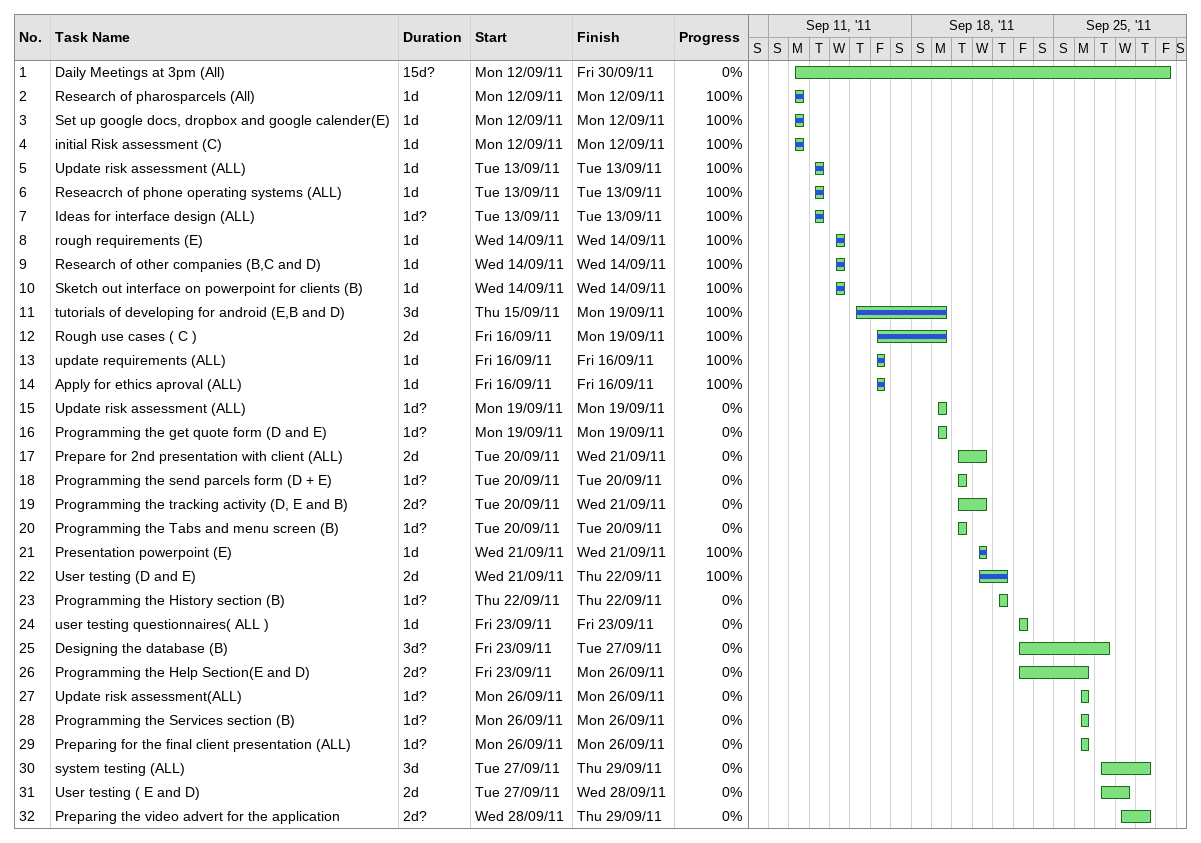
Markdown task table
| ID | Task | Duration | Start | Finish | % complete |
|---|---|---|---|---|---|
| 1 | Daily Meetings at 3pm (All) | 15d? | 2011-09-12 | 2011-09-30 | 0 |
| 2 | Research of pharosparcels (All) | 1d | 2011-09-12 | 2011-09-12 | 100 |
| 3 | Set up google docs, dropbox and google calender(E) | 1d | 2011-09-12 | 2011-09-12 | 100 |
| 4 | initial Risk assessment (C) | 1d | 2011-09-12 | 2011-09-12 | 100 |
| 5 | Update risk assessment (ALL) | 1d | 2011-09-13 | 2011-09-13 | 100 |
| 6 | Reseacrch of phone operating systems (ALL) | 1d | 2011-09-13 | 2011-09-13 | 100 |
| 7 | Ideas for interface design (ALL) | 1d? | 2011-09-13 | 2011-09-13 | 100 |
| 8 | rough requirements (E) | 1d | 2011-09-14 | 2011-09-14 | 100 |
| 9 | Research of other companies (B,C and D) | 1d | 2011-09-14 | 2011-09-14 | 100 |
| 10 | Sketch out interface on powerpoint for clients (B) | 1d | 2011-09-14 | 2011-09-14 | 100 |
| 11 | tutorials of developing for android (E,B and D) | 3d | 2011-09-15 | 2011-09-19 | 100 |
| 12 | Rough use cases ( C ) | 2d | 2011-09-16 | 2011-09-19 | 100 |
| 13 | update requirements (ALL) | 1d | 2011-09-16 | 2011-09-16 | 100 |
| 14 | Apply for ethics aproval (ALL) | 1d | 2011-09-16 | 2011-09-16 | 100 |
| 15 | Update risk assessment (ALL) | 1d? | 2011-09-19 | 2011-09-19 | 0 |
| 16 | Programming the get quote form (D and E) | 1d? | 2011-09-19 | 2011-09-19 | 0 |
| 17 | Prepare for 2nd presentation with client (ALL) | 2d | 2011-09-20 | 2011-09-21 | 0 |
| 18 | Programming the send parcels form (D + E) | 1d? | 2011-09-20 | 2011-09-20 | 0 |
| 19 | Programming the tracking activity (D, E and B) | 2d? | 2011-09-20 | 2011-09-21 | 0 |
| 20 | Programming the Tabs and menu screen (B) | 1d? | 2011-09-20 | 2011-09-20 | 0 |
| 21 | Presentation powerpoint (E) | 1d | 2011-09-21 | 2011-09-21 | 100 |
| 22 | User testing (D and E) | 2d | 2011-09-21 | 2011-09-22 | 100 |
| 23 | Programming the History section (B) | 1d? | 2011-09-22 | 2011-09-22 | 0 |
| 24 | user testing questionnaires( ALL ) | 1d | 2011-09-23 | 2011-09-23 | 0 |
| 25 | Designing the database (B) | 3d? | 2011-09-23 | 2011-09-27 | 0 |
| 26 | Programming the Help Section(E and D) | 2d? | 2011-09-23 | 2011-09-26 | 0 |
| 27 | Update risk assessment(ALL) | 1d? | 2011-09-26 | 2011-09-26 | 0 |
| 28 | Programming the Services section (B) | 1d? | 2011-09-26 | 2011-09-26 | 0 |
| 29 | Preparing for the final client presentation (ALL) | 1d? | 2011-09-26 | 2011-09-26 | 0 |
| 30 | system testing (ALL) | 3d | 2011-09-27 | 2011-09-29 | 0 |
| 31 | User testing ( E and D) | 2d | 2011-09-27 | 2011-09-28 | 0 |
| 32 | Preparing the video advert for the application | 2d? | 2011-09-28 | 2011-09-29 | 0 |
